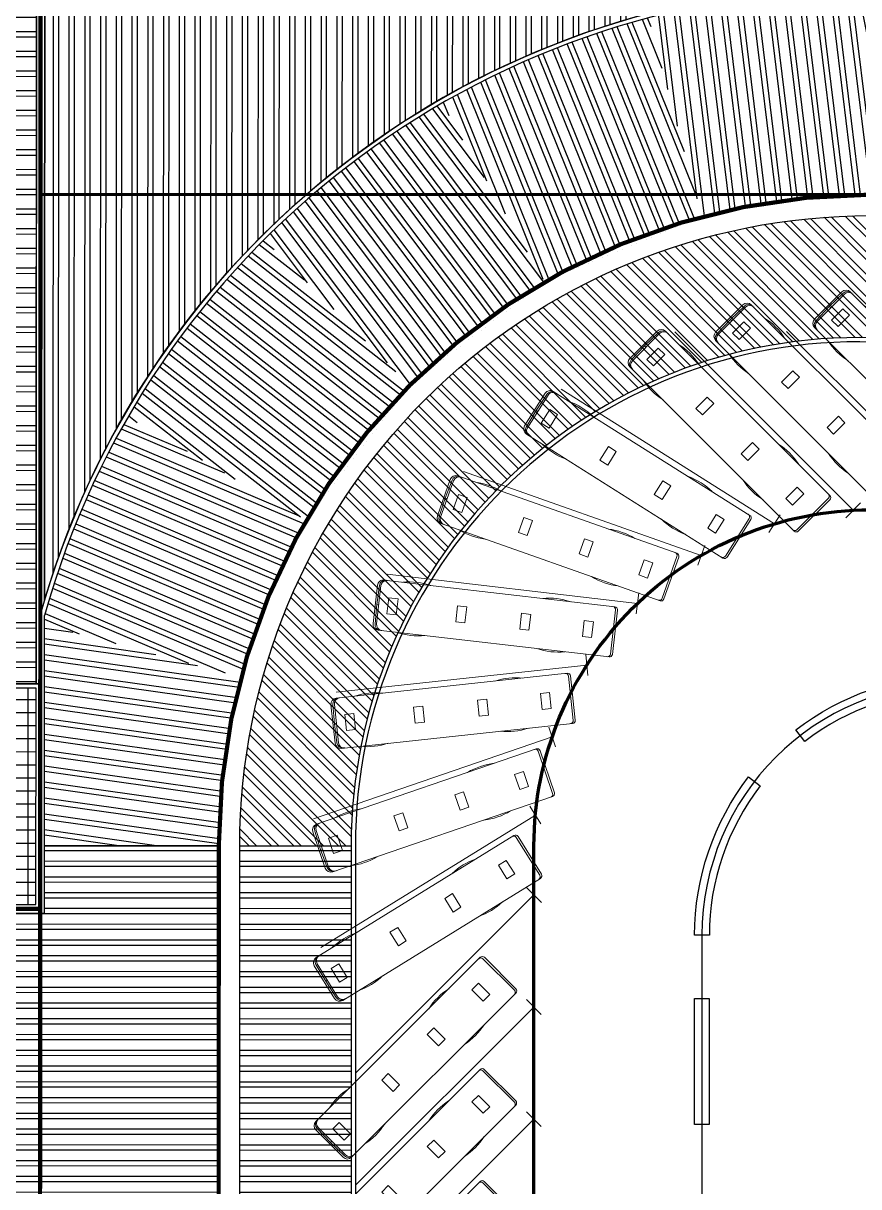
# Model space of a CAD drawing. Header units: millimetres. Extents: x -840588 to 786814, y -467537 to 194195.
# Drawn here: x -11389 to 28376, y -182970 to -127607 of the extents above; entities that cross this region are included whole.
import ezdxf

# ---------------------------------------------------------------- set-up
doc = ezdxf.new("R2010")
doc.units = ezdxf.units.MM
doc.header["$LTSCALE"] = 100
doc.header["$MEASUREMENT"] = 0
for name, color, linetype in [('1gt tim duong', 10, 'Continuous'), ('A-Wall', 7, 'Continuous'), ('A-Wall-Patt', 143, 'Continuous'), ('ctrinh-mai 1', 16, 'Continuous'), ('ctrinh-mai 2', 24, 'Continuous'), ('gthong-phan lanxe', 9, 'Continuous')]:
    doc.layers.add(name, color=color, linetype=linetype)
for name, color, linetype, lineweight in [('ct-bai xe', 95, 'Continuous', 100), ('ct-phan loxe', 95, 'Continuous', 15), ('ct-xebuyt', 148, 'Continuous', 13), ('ctrinh-chinh', 24, 'Continuous', 100), ('PV_X_Lo', 1, 'Continuous', 9), ('vtchitieu', 7, 'Continuous', 13)]:
    doc.layers.add(name, color=color, linetype=linetype, lineweight=lineweight)
pattern_1 = [(0, (-1403.526437938679, -388.7227437729016), (2.273737127126817e-16, 0.7499999483115971), []), (0, (-1403.276437898166, -388.9727437554393), (2.273737127126817e-16, 0.7499999483115971), [])]

# ---------------------------------------------------------------- blocks, each defined once
blk = doc.blocks.new('ctr tramxebuyt')
at = {"layer": 'ctrinh-mai 1'}
h = blk.add_hatch(dxfattribs=at)
h.set_pattern_fill('ANSI32', color=256, scale=2.5, angle=315, style=0)
h.set_pattern_definition([(0, (-615433.3458368516, -1205242.082586594), (2.775557561562891e-16, 0.9375), []), (0, (-615433.0333368522, -1205242.395086594), (2.775557561562891e-16, 0.9375), [])])
h.paths.add_polyline_path([(26.59995842434, -4.000038447324187), (26.59995763062034, -43.80002624029294), (37.29995759110898, -43.80002623912878), (37.29995838482864, -4.000038444530219)])
at = {"layer": 'ctrinh-mai 2'}
h = blk.add_hatch(dxfattribs=at)
h.set_pattern_fill('ANSI37', color=256, scale=5, angle=315, style=0)
h.set_pattern_definition([(0, (-615285.3412264253, -1205270.401880732), (1.665334536937735e-16, 0.625), []), (90, (-615285.3412264253, -1205270.401880732), (-0.625, 1.665334536937735e-16), [])])
h.paths.add_polyline_path([(37.29995904571842, -44.00002623908222), (26.7999576308066, -44.00002623908222), (26.79995617596433, -54.30066250520758), (37.29995759110898, -54.30066250520758)])
at = {"layer": 'A-Wall'}
blk.add_lwpolyline([(21.79994074220303, 54.49994985759258), (21.79993805557024, 51.49997660052031), (6.499875000095926, 51.49998913798481), (6.498972934670746, 4.250008364440873), (3.004563041031361e-06, 4.250010868534446), (-3.004563041031361e-06, -4.250010868534446), (6.499877983005717, -4.25002491963096), (6.499877983005717, -51.50000454764813), (21.79994074220303, -51.50004041474313), (21.79994074220303, -54.500030686846), (37.49995759106241, -54.50003862357698), (37.49995759106241, 54.49995958525687), (21.79994074220303, 54.49997481051832)], dxfattribs=at)
blk.add_lwpolyline([(26.59995617647655, -54.50003353483044), (37.49995759106241, -54.50003862357698), (37.49995904567186, -43.80002623912878), (26.59995763062034, -43.80002623912878)], close=True, dxfattribs=at)
at = {"layer": 'A-Wall-Patt'}
for points in [[(37.29995759110898, 43.79994540964253), (37.29995904571842, -43.80002623912878), (37.49995904567186, -43.80002623912878), (37.49995759117883, 43.79994540964253)], [(26.79995617608074, -54.30066250520758), (37.29995759110898, -54.30066250520758), (37.29995904571842, -44.00002623908222), (26.79995763069019, -44.00002623908222)]]:
    blk.add_lwpolyline(points, close=True, dxfattribs=at)
blk.add_lwpolyline([(26.59995842434, -4.000038447324187), (26.59995763062034, -43.80002624029294), (37.29995759110898, -43.80002623912878), (37.29995838482864, -4.000038444530219), (26.59995842434, -4.000038447324187)], dxfattribs=at)
blk = doc.blocks.new('plxe')
at = {"ltscale": 0.1}
for p, q in [((0, 0), (-8.485282087814994, 8.485282085835934)), ((-0.3535533662652597, -0.353553366381675), (0.3535533661488444, 0.3535533661488444))]:
    blk.add_line(p, q, dxfattribs=at)
blk = doc.blocks.new('htrgrr')
at = {"ltscale": 10}
for p, q in [((-903.0737704914063, 0), (903.0737704914063, 0)), ((-1180.942622951232, -11161.06557377055), (-1180.942622951232, -277.8688524590107)), ((0, -69.46721311472356), (-903.0737704914063, -92.62295081967022)), ((-903.0737704914063, -162.0901639343938), (903.0737704914063, -162.0901639345102)), ((0, -162.0901639345102), (0, -69.46721311472356)), ((0, -69.46721311472356), (903.0737704914063, -92.62295081967022)), ((1180.942622951232, -277.8688524590107), (1180.942622951232, -11161.06557377055)), ((1042.008196720853, -11207.37704918033), (-1042.008196720853, -11207.37704918033)), ((1042.008196720853, -11300), (-1042.008196720853, -11300))]:
    blk.add_line(p, q, dxfattribs=at)
for points in [[(375.2198343565688, -1027.67339785106), (375.2198343565688, -594.4204250621842), (-375.2198343565688, -594.4204250621842), (-375.2198343565688, -1027.67339785106)], [(375.2198343565688, -4272.293837453122), (375.2198343565688, -3839.040864664246), (-375.2198343565688, -3839.040864664246), (-375.2198343565688, -4272.293837453122)], [(375.2198343565688, -7285.274362727185), (375.2198343565688, -6852.021389938309), (-375.2198343565688, -6852.021389938309), (-375.2198343565688, -7285.274362727185)], [(375.2198343565688, -10244.59532106423), (375.2198343565688, -9811.342348275357), (-375.2198343565688, -9811.342348275357), (-375.2198343565688, -10244.59532106423)]]:
    blk.add_lwpolyline(points, close=True, dxfattribs=at)
for centre, radius, start, end in [((-903.0737704914063, -277.8688524590107), 277.8688524590164, 90, 180), ((903.0737704914063, -277.8688524590107), 277.8688524590164, 0, 90), ((-903.0737704914063, -370.4918032786809), 277.8688524590164, 90, 180), ((-903.0737704914063, -439.9590163934045), 277.8688524590164, 90, 180), ((903.0737704914063, -370.4918032786809), 277.8688524590164, 0, 90), ((903.0737704914063, -439.9590163935209), 277.8688524590164, 0, 90), ((1919.031762295403, -1817.725409836043), 3169.441598360655, 167.9819880926131, 192.0180119073869), ((-1919.031762295403, -1817.725409836043), 3169.441598360655, 347.981988092613, 12.01801190738696), ((1919.031762295403, -8417.110655737692), 3169.441598360655, 167.9819880926131, 192.0180119073869), ((-1919.031762295403, -8417.110655737692), 3169.441598360655, 347.981988092613, 12.01801190738696), ((-1042.008196720853, -11068.44262295077), 138.9344262295082, 180, 270), ((-1042.008196720853, -11161.06557377055), 138.9344262295082, 180, 270), ((1042.008196720853, -11068.44262295077), 138.9344262295082, 270, 0), ((1042.008196720853, -11161.06557377055), 138.9344262295082, 270, 0)]:
    blk.add_arc(centre, radius, start, end, dxfattribs=at)
blk = doc.blocks.new('CTR NHAGAHANHKHACH')
at = {"layer": 'ctrinh-mai 1'}
h = blk.add_hatch(dxfattribs=at)
h.set_pattern_fill('ANSI32', color=256, scale=2000, angle=45, style=0)
h.set_pattern_definition([(90, (-1450.650511689368, -407.3499148476403), (-0.7500001229345798, 1.136868298865613e-16), []), (90, (-1450.400511648855, -407.0999148653354), (-0.7500001229345798, 1.136868298865613e-16), [])])
edge = h.paths.add_edge_path()
edge.add_arc((-82.49915694573428, -78.9999947489705), 41.00000141641426, 162.6099984873482, 163.4478848430642)
edge.add_line((-121.8001594382804, -67.31961293867789), (-121.8001594383968, -25.69999860599637))
edge.add_line((-121.8001594383968, -25.69999860599637), (-83.98750897543505, -25.69999795919284))
edge.add_line((-83.98750897543505, -25.69999795919284), (-83.99091886926908, -25.89298307546414))
edge.add_line((-83.99091886926908, -25.89298307546414), (-83.99378197675105, -26.08597712684423))
edge.add_line((-83.99378197675105, -26.08597712684423), (-83.99609827669337, -26.27897853078321))
edge.add_line((-83.99609827669337, -26.27897853078321), (-83.99786774767563, -26.47198563977145))
edge.add_line((-83.99786774767563, -26.47198563977145), (-83.9990903774742, -26.66499706660397))
edge.add_line((-83.9990903774742, -26.66499706660397), (-83.99976615572814, -26.85801110393368))
edge.add_line((-83.99976615572814, -26.85801110393368), (-83.99989507708233, -27.05102637060918))
edge.add_line((-83.99989507708233, -27.05102637060918), (-83.99947714072186, -27.24404115579091))
edge.add_line((-83.99947714072186, -27.24404115579091), (-83.99851234909147, -27.4370540601667))
edge.add_line((-83.99851234909147, -27.4370540601667), (-83.9970007109223, -27.63006340735592))
edge.add_line((-83.9970007109223, -27.63006340735592), (-83.99494223832153, -27.82306769024581))
edge.add_line((-83.99494223832153, -27.82306769024581), (-83.99233694712166, -28.01606538426131))
edge.add_line((-83.99233694712166, -28.01606538426131), (-83.98918485851027, -28.2090548761189))
edge.add_line((-83.98918485851027, -28.2090548761189), (-83.98548599798232, -28.40203469409607))
edge.add_line((-83.98548599798232, -28.40203469409607), (-83.98124039545655, -28.5950032453984))
edge.add_line((-83.98124039545655, -28.5950032453984), (-83.97644808364566, -28.78795903595164))
edge.add_line((-83.97644808364566, -28.78795903595164), (-83.97110910364427, -28.98090045037679))
edge.add_line((-83.97110910364427, -28.98090045037679), (-83.96522349643055, -29.17382596386597))
edge.add_line((-83.96522349643055, -29.17382596386597), (-83.95879130810499, -29.36673399643041))
edge.add_line((-83.95879130810499, -29.36673399643041), (-83.95181259466335, -29.55962307588197))
edge.add_line((-83.95181259466335, -29.55962307588197), (-83.94428740500007, -29.75249160034582))
edge.add_line((-83.94428740500007, -29.75249160034582), (-83.9362158072181, -29.94533802825026))
edge.add_line((-83.9362158072181, -29.94533802825026), (-83.92759786336683, -30.13816078542732))
edge.add_line((-83.92759786336683, -30.13816078542732), (-83.91843363712542, -30.33095840597525))
edge.add_line((-83.91843363712542, -30.33095840597525), (-83.90872321068309, -30.52372924098745))
edge.add_line((-83.90872321068309, -30.52372924098745), (-83.89846665691584, -30.71647186367773))
edge.add_line((-83.89846665691584, -30.71647186367773), (-83.88766406208742, -30.90918455016799))
edge.add_line((-83.88766406208742, -30.90918455016799), (-83.87631550745573, -31.10186587343924))
edge.add_line((-83.87631550745573, -31.10186587343924), (-83.86442108184565, -31.29451437387615))
edge.add_line((-83.86442108184565, -31.29451437387615), (-83.8519808902638, -31.48712830478325))
edge.add_line((-83.8519808902638, -31.48712830478325), (-83.83899503271095, -31.67970618861727))
edge.add_line((-83.83899503271095, -31.67970618861727), (-83.82546360534616, -31.87224655668251))
edge.add_line((-83.82546360534616, -31.87224655668251), (-83.81138671911322, -32.06474777730182))
edge.add_line((-83.81138671911322, -32.06474777730182), (-83.79676449042745, -32.25720840739086))
edge.add_line((-83.79676449042745, -32.25720840739086), (-83.78159703034908, -32.44962685322389))
edge.add_line((-83.78159703034908, -32.44962685322389), (-83.76588446402457, -32.64200149360113))
edge.add_line((-83.76588446402457, -32.64200149360113), (-83.74962692521513, -32.83433085028082))
edge.add_line((-83.74962692521513, -32.83433085028082), (-83.73282453417778, -33.0266134198755))
edge.add_line((-83.73282453417778, -33.0266134198755), (-83.71547742839903, -33.21884755138308))
edge.add_line((-83.71547742839903, -33.21884755138308), (-83.69758574711159, -33.41103171883151))
edge.add_line((-83.69758574711159, -33.41103171883151), (-83.67914962850045, -33.60316463629715))
edge.add_line((-83.67914962850045, -33.60316463629715), (-83.6601692372933, -33.79524433263578))
edge.add_line((-83.6601692372933, -33.79524433263578), (-83.64064471109305, -33.98726954404265))
edge.add_line((-83.64064471109305, -33.98726954404265), (-83.62057621323038, -34.1792387010064))
edge.add_line((-83.62057621323038, -34.1792387010064), (-83.59996390063316, -34.37115017627366))
edge.add_line((-83.59996390063316, -34.37115017627366), (-83.57880793814547, -34.56300253863446))
edge.add_line((-83.57880793814547, -34.56300253863446), (-83.557108491892, -34.7547941734083))
edge.add_line((-83.557108491892, -34.7547941734083), (-83.53486574720591, -34.94652358512394))
edge.add_line((-83.53486574720591, -34.94652358512394), (-83.51207988266833, -35.13818913791329))
edge.add_line((-83.51207988266833, -35.13818913791329), (-83.48875107732601, -35.32978938403539))
edge.add_line((-83.48875107732601, -35.32978938403539), (-83.46487950719893, -35.5213227707427))
edge.add_line((-83.46487950719893, -35.5213227707427), (-83.44046538916882, -35.71278779907152))
edge.add_line((-83.44046538916882, -35.71278779907152), (-83.4155088828411, -35.90418282942846))
edge.add_line((-83.4155088828411, -35.90418282942846), (-83.39001022162847, -36.09550643945113))
edge.add_line((-83.39001022162847, -36.09550643945113), (-83.36396960087586, -36.28675691550598))
edge.add_line((-83.36396960087586, -36.28675691550598), (-83.33738722512498, -36.47793301008642))
edge.add_line((-83.33738722512498, -36.47793301008642), (-83.31026330706663, -36.66903292643838))
edge.add_line((-83.31026330706663, -36.66903292643838), (-83.28259806381539, -36.86005529738031))
edge.add_line((-83.28259806381539, -36.86005529738031), (-83.2543917131843, -37.05099846562371))
edge.add_line((-83.2543917131843, -37.05099846562371), (-83.22564450942446, -37.24186094501056))
edge.add_line((-83.22564450942446, -37.24186094501056), (-83.19635665928945, -37.43264117813669))
edge.add_line((-83.19635665928945, -37.43264117813669), (-83.16652838338632, -37.62333776871674))
edge.add_line((-83.16652838338632, -37.62333776871674), (-83.13615994376596, -37.81394906062633))
edge.add_line((-83.13615994376596, -37.81394906062633), (-83.10525159619283, -38.00447345594876))
edge.add_arc((-82.49915694328956, -78.99999474082142), 41.00000141641424, 90.8470226666, 140.4286282105067)
edge.add_line((-114.1032552603865, -52.88139819144271), (-114.1032655078452, -52.88141030748375))
edge.add_line((-114.1032655078452, -52.88141030748375), (-114.1032754896441, -52.88142266939394))
edge.add_arc((-82.49915694235824, -78.99999473965727), 41.00000141641425, 140.4286725891529, 141.7334002595768)
edge.add_line((-114.6897969462443, -53.60781459929422), (-114.6898102810374, -53.60783111397177))
edge.add_line((-114.6898102810374, -53.60783111397177), (-114.6898232789245, -53.60784798208624))
edge.add_arc((-82.49915694189258, -78.99999473872595), 41.00000141641424, 141.7334596787864, 143.0381723164369)
edge.add_line((-115.2596456176834, -54.34739857004024), (-115.2596618406242, -54.34741962514818))
edge.add_line((-115.2596618406242, -54.34741962514818), (-115.2596775852144, -54.34744105138816))
edge.add_arc((-82.49915694596712, -78.99999474454671), 41.00000141641426, 143.0382466032972, 144.3429446640414)
edge.add_line((-115.8125058917794, -55.09976675058715), (-115.8125246623531, -55.09979229490273))
edge.add_line((-115.8125246623531, -55.09979229490273), (-115.8125428543426, -55.09981827111915))
edge.add_arc((-82.49915694445372, -78.9999947429169), 41.00000141641425, 144.3430332773815, 145.6477173492956)
edge.add_line((-116.348091070191, -55.86452900920995), (-116.3481120596407, -55.86455898010172))
edge.add_line((-116.3481120596407, -55.86455898010172), (-116.3481323757442, -55.86458944249898))
edge.add_arc((-82.49915694398805, -78.99999474175274), 41.00000141641424, 145.6478196458006, 146.9524902579005)
edge.add_line((-116.8661233637249, -56.64128871378489), (-116.8661462847376, -56.64132308261469))
edge.add_line((-116.8661462847376, -56.64132308261469), (-116.8661684110994, -56.64135795505717))
edge.add_arc((-82.49915694480296, -78.99999474338256), 41.00000141641426, 146.9526056926727, 148.2572636000055)
edge.add_line((-117.3663342084037, -57.42964319721796), (-117.366358702071, -57.42968180053867))
edge.add_line((-117.366358702071, -57.42968180053867), (-117.3663823172683, -57.42972096288577))
edge.add_arc((-82.49915694573428, -78.99999474501237), 41.00000141641425, 148.2573913862021, 149.5620372672167)
edge.add_line((-117.8484641516116, -58.22918358584866), (-117.8484899066389, -58.22922629676759))
edge.add_line((-117.8484899066389, -58.22922629676759), (-117.8485146773746, -58.22926957439631))
edge.add_arc((-82.49915694247466, -78.99999473942444), 41.00000141641424, 149.5621766504183, 150.8668114222879)
edge.add_line((-118.3122632150771, -59.03949536546133), (-118.312289889669, -59.03954196930863))
edge.add_line((-118.312289889669, -59.03954196930863), (-118.3123154880013, -59.03958915383555))
edge.add_arc((-82.49915694259107, -78.9999947398901), 41.00000141641424, 150.866961469313, 152.1715861043862)
edge.add_line((-118.7574908867246, -59.86015838338062), (-118.7575181291904, -59.86020859796554))
edge.add_line((-118.7575181291904, -59.86020859796554), (-118.7575442221714, -59.86025942186825))
edge.add_arc((-82.4991569428239, -78.9999947398901), 41.00000141641425, 152.1717457661541, 153.4763612417041)
edge.add_line((-119.1839162359247, -60.69074702868238), (-119.183943741722, -60.69080060441047))
edge.add_line((-119.183943741722, -60.69080060441047), (-119.1839700171258, -60.69085478596389))
edge.add_arc((-82.49915694445372, -78.99999474314973), 41.00000141641424, 153.4765295363316, 154.7811369300209)
edge.add_line((-119.5913181424839, -61.53083065873943), (-119.5913455981063, -61.53088727407157))
edge.add_line((-119.5913455981063, -61.53088727407157), (-119.5913717612857, -61.53094450780191))
edge.add_arc((-82.49915694259107, -78.99999473895878), 41.00000141641425, 154.7813127974241, 156.0859132133722)
edge.add_line((-119.9794853230705, -62.37997366115451), (-119.9795124294469, -62.38003295846283))
edge.add_line((-119.9795124294469, -62.38003295846283), (-119.9795381744625, -62.38009284855798))
edge.add_arc((-82.49915694457013, -78.99999474384822), 41.00000141641424, 156.0860954063757, 157.3906900996157)
edge.add_line((-120.3482164690504, -63.23773572873324), (-120.3482429379364, -63.23779730242677))
edge.add_line((-120.3482429379364, -63.23779730242677), (-120.3482680028537, -63.23785947472788))
edge.add_arc((-82.49915694328956, -78.99999474082142), 41.00000141641424, 157.3908774303326, 158.6954676620823)
edge.add_line((-120.6973203514935, -64.10367209441029), (-120.6973459157161, -64.10373550560325))
edge.add_line((-120.6973459157161, -64.10373550560325), (-120.6973700310336, -64.10379948676564))
edge.add_arc((-82.4991569435224, -78.99999474151991), 41.00000141641424, 158.6956587445611, 160.0002459081185)
edge.add_line((-121.026615911047, -64.97733373683877), (-121.0266403264832, -64.97739851428196))
edge.add_line((-121.0266403264832, -64.97739851428196), (-121.0266632642597, -64.97746384097263))
edge.add_arc((-82.49915694363881, -78.99999474175274), 41.00000141641424, 160.0004393909123, 161.3050248121336)
edge.add_line((-121.3359323453624, -65.85826758947223), (-121.3359554042108, -65.85833326168358))
edge.add_line((-121.3359554042108, -65.85833326168358), (-121.3359769578092, -65.85839943028986))
edge.add_arc((-82.49915694317315, -78.99999474058859), 41.00000141641424, 161.3052193181064, 162.6098045501656)
edge.add_line((-121.6251092581078, -66.74601695383899), (-121.6251307468629, -66.74608292290941))
edge.add_line((-121.6251307468629, -66.74608292290941), (-121.625150738284, -66.74614939745516))
h = blk.add_hatch(dxfattribs=at)
h.set_pattern_fill('ANSI32', color=256, scale=2000, angle=90, style=0)
h.set_pattern_definition([(135.0000066701063, (-1403.526437938679, -388.7227437729016), (-0.5303301728177858, -0.5303300493406904), []), (135.0000066701063, (-1403.526437938679, -388.3691904074512), (-0.5303301728177858, -0.5303300493406904), [])])
edge = h.paths.add_edge_path()
edge.add_line((-112.5001788490918, -78.9999942604918), (-107.2001780025894, -78.9999942604918))
edge.add_ellipse((-83.00017404044047, -78.99999426491559), major_axis=(-24.20000396049408, 0.0002830087890295923), ratio=0.9999997671645842, start_angle=270.000671076676, end_angle=360.0006700395386, ccw=False)
edge.add_line((-83.00017447420396, -54.79999593738467), (-82.50017395394389, -54.79999592830427))
edge.add_line((-82.50017395394389, -54.79999592830427), (-82.50017393170856, -48.99999632802792))
edge.add_ellipse((-82.50017393170856, -78.9999942604918), major_axis=(-30.00000490986209, 0.00067176354498145), ratio=0.9999997671693944, start_angle=-89.99871702664363, end_angle=0.001282973953785701)
h = blk.add_hatch(dxfattribs=at)
h.set_pattern_fill('ANSI32', color=256, scale=2000, angle=315, style=0)
h.set_pattern_definition(pattern_1)
h.paths.add_polyline_path([(-112.5001788490918, -198.2999865517486), (-107.2001780025894, -198.2999864611775), (-107.2001780025894, -78.9999942604918), (-112.5001788490918, -78.9999942604918)])
at = {"layer": 'ctrinh-mai 2'}
h = blk.add_hatch(dxfattribs=at)
h.set_pattern_fill('ANSI32', color=256, scale=2000, angle=232, style=0)
h.set_pattern_definition([(277.000001613645, (-1450.649471285753, -77.16347480681725), (0.7444097357492357, 0.09140200125462898), []), (277.000001613645, (-1450.867140523042, -77.44207866070792), (0.7444097357492357, 0.09140200125462898), [])])
edge = h.paths.add_edge_path()
edge.add_ellipse((-15.87454752076883, -27.00002189050429), major_axis=(68.12536194767496, 0.02530742787690782), ratio=0.9999997667477348, start_angle=189.444681098253, end_angle=192.0274749543831)
edge.add_line((-82.49913355021272, -41.22078218520619), (-82.49913355021272, -47.99999257712625))
edge.add_ellipse((-82.49811135116033, -78.99999042367563), major_axis=(-31.00000507967393, 0.0002637905986685655), ratio=0.9999997671808825, start_angle=-89.99762316890586, end_angle=-74.99769531522932)
edge.add_line((-90.52245272393338, -49.05654634907842), (-93.0588796158554, -39.59047385537997))
edge.add_ellipse((-82.49811135116033, -78.99999042367563), major_axis=(40.80000668870225, 4.672643194462046e-05), ratio=0.9999997671406801, start_angle=90.80627480689412, end_angle=105.0013148039422, ccw=False)
h = blk.add_hatch(dxfattribs=at)
h.set_pattern_fill('ANSI32', color=256, scale=2000, angle=247, style=0)
h.set_pattern_definition([(292.0000046334455, (-1450.649471285753, -77.16347480681725), (0.6953880049080482, 0.2809549256991173), []), (292.0000046334455, (-1450.787615623442, -77.48892239574343), (0.6953880049080482, 0.2809549256991173), [])])
edge = h.paths.add_edge_path()
edge.add_ellipse((-82.49811135116033, -78.99999042367563), major_axis=(-40.8000062573355, 0.00589976788834149), ratio=0.9999997672494831, start_angle=-74.99033448606421, end_angle=-59.99047383109722)
edge.add_line((-102.8988800516818, -43.66659827437252), (-97.99887939658947, -52.15364673547447))
edge.add_ellipse((-82.49811135116033, -78.99999042367563), major_axis=(-31.00000470101939, 0.004840685044697724), ratio=0.9999997672259965, start_angle=285.0107639318796, end_angle=300.0105805351197, ccw=False)
edge.add_line((-90.52245272393338, -49.05654634907842), (-93.0588796158554, -39.59047385537997))
h = blk.add_hatch(dxfattribs=at)
h.set_pattern_fill('ANSI32', color=256, scale=2000, angle=262, style=0)
h.set_pattern_definition([(307.0000064117179, (-1450.649471285753, -77.16347480681725), (0.5989767307153907, 0.4513612362571785), []), (307.0000064117179, (-1450.698676415486, -77.51358741521835), (0.5989767307153907, 0.4513612362571785), [])])
edge = h.paths.add_edge_path()
edge.add_line((-97.99887939658947, -52.15364673547447), (-102.8988800516818, -43.66659827437252))
edge.add_ellipse((-82.49811135116033, -78.99999042367563), major_axis=(-40.80000649739255, 0.003928754896957568), ratio=0.9999997671757482, start_angle=-59.9932417421175, end_angle=-44.99346573412885)
edge.add_line((-111.3485848766286, -50.15054787276313), (-104.4189374058042, -57.08019397431053))
edge.add_ellipse((-82.49811135116033, -78.99999042367563), major_axis=(31.0000042435359, 0.007216358248182763), ratio=0.9999997671365819, start_angle=119.98829609724689, end_angle=134.9880012921942, ccw=False)
h = blk.add_hatch(dxfattribs=at)
h.set_pattern_fill('ANSI32', color=256, scale=2000, angle=277.0000000000001, style=0)
h.set_pattern_definition([(322.0000064719754, (-1450.649471285753, -77.16347480681725), (0.4617461821803285, 0.5910080244740241), []), (322.0000064719754, (-1450.606383959181, -77.51439283927903), (0.4617461821803285, 0.5910080244740241), [])])
edge = h.paths.add_edge_path()
edge.add_line((-104.4189374058042, -57.08019397431053), (-111.3485848766286, -50.15054787276313))
edge.add_ellipse((-82.49811135116033, -78.99999042367563), major_axis=(40.80000604293066, 0.007259904159320435), ratio=0.9999997671911044, start_angle=134.9908219418065, end_angle=149.9905285665151)
edge.add_line((-117.8322112890892, -58.60043813684024), (-109.3451610263437, -63.50043794931844))
edge.add_ellipse((-82.49811135116033, -78.99999042367563), major_axis=(-31.00000505483803, 0.001272329112209542), ratio=0.9999997671716644, start_angle=315.0036905152427, end_angle=330.00330439771795, ccw=False)
h = blk.add_hatch(dxfattribs=at)
h.set_pattern_fill('ANSI32', color=256, scale=2000, angle=292, style=0)
h.set_pattern_definition([(337.0000047980726, (-1450.649471285753, -77.16347480681725), (0.2930483944013226, 0.6903785925099045), []), (337.0000047980726, (-1450.517027833033, -77.49128377903253), (0.2930483944013226, 0.6903785925099045), [])])
h.paths.add_polyline_path([(-121.8001594382804, -68.04633270250633), (-121.8001594382804, -68.46932167117484), (-112.4418871277012, -70.9768627723679), (-112.4088181576226, -70.85444547678344), (-112.3752487184247, -70.73216447327286), (-112.3411793718114, -70.61002180795185), (-112.3066106879851, -70.48801952460781), (-112.2715432451805, -70.36615966423415), (-112.2359776301309, -70.24444426619448), (-112.1999144379515, -70.12287536682561), (-112.1633542722557, -70.00145500013605), (-112.1262977444567, -69.88018519780599), (-112.0887454748154, -69.75906798942015), (-112.0506980915088, -69.63810540083796), (-112.0121562312124, -69.51729945628904), (-111.9731205388671, -69.39665217720903), (-111.9335916676791, -69.27616558223963), (-111.8935702787712, -69.15584168722853), (-111.8530570419971, -69.03568250546232), (-111.8120526352432, -68.91569004766643), (-111.7705577446613, -68.7958663215395), (-111.7285730642034, -68.67621333175339), (-111.686099296785, -68.55673308041878), (-111.6431371527724, -68.43742756661959), (-111.5996873512631, -68.31829878711142), (-111.555750619038, -68.19934873469174), (-111.5113276912598, -68.0805793995969), (-111.4664193114731, -67.96199276926927), (-111.4210262309061, -67.84359082812443), (-111.3751492090523, -67.72537555661984), (-111.3287890135543, -67.6073489333503), (-111.2819464200875, -67.4895129329525), (-111.2346222125925, -67.37186952726915), (-111.18681718281, -67.25442068418488), (-111.1385321305133, -67.13716836925596), (-111.0897678636247, -67.0201145443134), (-111.0405251982156, -66.90326116792858), (-110.9908049580408, -66.78661019564606), (-110.9406079752371, -66.67016357835382), (-110.8899350896245, -66.55392326531), (-110.8387871490559, -66.43789120134898), (-110.7871650091838, -66.32206932757981), (-110.7350695341593, -66.20645958208479), (-110.6825015951181, -66.0910638992209), (-110.6294620720437, -65.97588420985267), (-110.5759518521372, -65.86092244135216), (-110.5219718309818, -65.74618051713333), (-110.4675229117274, -65.63166035688482), (-110.4126060052076, -65.51736387703568), (-110.3572220305214, -65.40329298982397), (-110.3013719142182, -65.28944960399531), (-110.2450565907639, -65.1758356243372), (-110.1882770026568, -65.06245295214467), (-110.1310340997297, -64.94930348382331), (-110.0733288398478, -64.83638911345042), (-110.0151621885598, -64.723711729981), (-109.9565351190977, -64.61127321864478), (-109.897448612377, -64.49907546071336), (-109.8379036571132, -64.38712033373304), (-109.7779012494721, -64.27540971059352), (-109.7174423936522, -64.16394546069205), (-109.6565281010699, -64.0527294492349), (-109.5951593910577, -63.94176353700459), (-109.5333372903988, -63.83104958035983), (-109.4710628334433, -63.72058943216689), (-109.4083370622247, -63.61038494040258), (-109.3451610263437, -63.50043794931844), (-117.8322112890892, -58.60043813684024), (-117.9153602811275, -58.74514327803627), (-117.9979166596895, -58.89018733031116), (-118.0798790430417, -59.03556786687113), (-118.1612460600445, -59.18128245510161), (-118.2420163489878, -59.32732865680009), (-118.3221885585226, -59.47370402817614), (-118.4017613473115, -59.62040612008423), (-118.4807333836798, -59.76743247825652), (-118.5591033464298, -59.91478064213879), (-118.636869924143, -60.06244814605452), (-118.7140318155289, -60.21043251990341), (-118.790587729658, -60.35873128706589), (-118.8665363854961, -60.50734196603298), (-118.9418765122537, -60.65626207040623), (-119.016606849269, -60.80548910843208), (-119.0907261461252, -60.95502058323473), (-119.1642331627663, -61.10485399281606), (-119.2371266690316, -61.25498683005571), (-119.3094054454705, -61.40541658247821), (-119.3810682825278, -61.55614073364995), (-119.4521139811259, -61.70715676131658), (-119.5225413526641, -61.85846213879995), (-119.5923492185539, -62.01005433406681), (-119.6615364106838, -62.16193081112579), (-119.7301017716527, -62.31408902793191), (-119.7980441539548, -62.46652643964626), (-119.865362420911, -62.61924049444497), (-119.9320554460865, -62.77222863794304), (-119.998122113524, -62.92548830993474), (-120.0635613178601, -63.07901694602333), (-120.1283719638595, -63.23281197738834), (-120.1925529674627, -63.38687083078548), (-120.2561032546218, -63.54119092808105), (-120.3190217618831, -63.69576968764886), (-120.381307436619, -63.85060452250764), (-120.4429592365632, -64.00569284218363), (-120.5039761301596, -64.1610320515465), (-120.5643570964457, -64.31661955174059), (-120.6241011250531, -64.47245273902081), (-120.6832072164398, -64.62852900614962), (-120.7416743816575, -64.78484574146569), (-120.7995016422356, -64.9414003295824), (-120.8566880306462, -65.09819015068933), (-120.9132325901883, -65.25521258171648), (-120.9691343745217, -65.41246499517001), (-121.0243924484821, -65.56994476006366), (-121.0790058871498, -65.72764924075454), (-121.1329737770138, -65.88557579903863), (-121.1862952150404, -66.0437217920553), (-121.2389693087898, -66.20208457414992), (-121.2909951772308, -66.36066149477847), (-121.3423719495768, -66.51944990130141), (-121.3930987664498, -66.67844713665545), (-121.4431747788331, -66.83765054028481), (-121.4925991488853, -66.99705744860694), (-121.5413710497087, -67.15666519384831), (-121.5894896651153, -67.31647110567428), (-121.6369541900931, -67.47647251049057), (-121.6837638303405, -67.6366667302791), (-121.7299178026151, -67.79705108562484), (-121.775415334967, -67.9576228922233)])
h = blk.add_hatch(dxfattribs=at)
h.set_pattern_fill('ANSI32', color=256, scale=2000, angle=307, style=0)
h.set_pattern_definition([(352.0000018385302, (-1450.649471285753, -77.16347480681725), (0.1043798428292361, 0.7427010003708027), []), (352.0000018385302, (-1450.436697509256, -77.44583507929929), (0.1043798428292361, 0.7427010003708027), [])])
h.paths.add_polyline_path([(-113.4981164336205, -78.99999479064718), (-113.4981164312921, -78.99972481233999), (-113.2329074720619, -74.95368163450621), (-112.4418871277012, -70.9768627723679), (-121.8001594383968, -68.46932167117484), (-121.8001594383968, -78.99999493267387)], flags=0)
h = blk.add_hatch(dxfattribs=at)
h.set_pattern_fill('ANSI32', color=256, scale=2000, angle=315, style=0)
h.set_pattern_definition(pattern_1)
h.paths.add_polyline_path([(-121.8001594382804, -78.99999426025897), (-121.8001594382804, -82.19996699434705), (-123.3001806414686, -82.19996699434705), (-123.300180641585, -198.2999867363833), (-113.5001790128881, -198.2999865689781), (-113.4991568372352, -78.99999426025897)])
at = {"layer": 'A-Wall', "ltscale": 5}
blk.add_lwpolyline([(-123.5001807779772, -81.9999669068493), (-122.0001594248461, -81.9999676651787), (-122.0001594248461, -25.4999986232724), (-83.98339796124492, -25.49999797297642)], dxfattribs=at)
blk.add_lwpolyline([(99.02244949119631, -38.49999394617043), (129.499860795564, -38.49999342462979), (129.499860795564, -54.99999207421206), (-83.00017447059508, -54.99999592360109, 0.4142135570674535), (-107.0001779698068, -78.9999942604918), (-107.0001779698068, -198.4999864439014), (-123.5001806743676, -198.4999867260922), (-123.5001807779772, -81.9999669068493)], format="xyb", dxfattribs=at)
for centre, radius, start, end in [((-15.87454752076883, -27.00002189050429), 68.12536664949774, 160.2684318126531, 199.7315408209887), ((-15.79777200974058, -27.00002040714025), 68.0021421276866, 160.4102052591953, 199.5897947408047)]:
    blk.add_arc(centre, radius, start, end, dxfattribs=at)
at = {"layer": 'A-Wall-Patt'}
blk.add_lwpolyline([(-121.8001594383968, -67.31961293914355), (-121.8001594383968, -25.6999986062292), (-83.98750897543505, -25.69999795919284)], dxfattribs=at)
at = {"layer": 'A-Wall-Patt', "ltscale": 5}
for points in [[(-83.10525159619283, -38.00447345594876, 0.3327138444106625), (-122.0001594248461, -68.01496312511154, 0.3327138444106625)], [(-83.07228537392803, -38.20401894906536, 0.3327325876515403), (-121.8001594383968, -68.04228892922401, 0.3327325876515403)], [(-82.49915175477508, -47.99999256012961, 0.4142110528341972), (-113.4991568349069, -78.99972481233999), (-113.4991568349069, -78.99972481233999), (-113.5001790130045, -198.3000002924819), (-112.5001788490918, -198.2999986161012), (-112.5001788490918, -78.99999426607974, -0.4142135624275847), (-82.50017393170856, -48.99999632802792), (-80.34986435214523, -48.99999632802792)]]:
    blk.add_lwpolyline(points, format="xyb", dxfattribs=at)
at = {"layer": 'A-Wall-Patt'}
blk.add_lwpolyline([(98.98788969183806, -38.69999393285252), (129.2998607627815, -38.69999341433868), (129.2998607627815, -54.79999209148809), (-83.00017447420396, -54.79999593738467, 0.4142135570674561), (-107.2001780025894, -78.9999942604918), (-107.2001780025894, -198.2999864611775), (-123.300180641585, -198.2999867366161), (-123.300180641585, -82.19996699434705), (-121.8001594383968, -82.19996699434705), (-121.8001594383968, -68.04228891991079)], format="xyb", dxfattribs=at)
at = {"layer": 'ctrinh-mai 1'}
blk.add_line((-112.5001788490918, -78.9999942604918), (-107.2001780025894, -78.9999942604918), dxfattribs=at)
blk.add_lwpolyline([(-83.98750897543505, -25.69999795919284), (-121.8001594383968, -25.6999986062292), (-121.8001594382804, -67.31961293867789, -0.327820716161132), (-83.10525159619283, -38.00447345594876, -0.3813924400090022)], format="xyb", dxfattribs=at)
at = {"layer": 'ctrinh-mai 2'}
blk.add_line((-113.5001790352399, -78.9999942604918), (-121.8001594383968, -78.9999942604918), dxfattribs=at)
for points in [[(-83.07228537392803, -38.20401894906536, 0.3327325875713984), (-121.8001594385132, -68.04228892060928)], [(-121.8001594383968, -78.9999949329067), (-113.4991568372352, -78.99999479064718), (-113.4991568349069, -78.99972481233999, -0.4142110528315266), (-82.49915175477508, -47.99999256012961), (-80.6824683919549, -47.99999256012961)]]:
    blk.add_lwpolyline(points, format="xyb", dxfattribs=at)

msp = doc.modelspace()

# ---------------------------------------------------------------- linework, layer by layer
at = {"layer": '1gt tim duong', "ltscale": 3}
msp.add_lwpolyline([(246454.400027983, -66847.09196117643), (246425.0209092669, -147097.086621485, -0.4142135623730961), (234420.2590289689, -159092.3228508112), (32920.27490432195, -159012.3470728619, 0.4142064932108432), (20915.51314247041, -171007.2936739302), (20874.94589450124, -267257.574719803, 0.4140742080502406), (32872.54742032308, -279262.3376010582), (45761.38681335116, -279267.4536820689)], format="xyb", dxfattribs=at)
at = {"layer": 'ct-bai xe'}
msp.add_lwpolyline([(12874.80420931474, -275754.3992729884), (12918.05516783909, -166754.4163890365, -0.414213588360738), (28924.40408937953, -150760.7664109783), (230757.7167792653, -150840.8710926167)], format="xyb", dxfattribs=at)
at = {"layer": 'ctrinh-chinh', "const_width": 200.0000000000001}
msp.add_lwpolyline([(-40064.12208883933, -119483.2993778295), (-40082.59999745768, -166734.2358577999), (-26282.81235585161, -166739.3840146699), (-26284.00283333782, -169738.8070990563), (-10583.98722425059, -169745.0464058182), (-10540.72489346445, -60745.05678244011), (-26240.74049965885, -60738.81018714844), (-26241.93121207327, -63738.82517611174), (-40041.99971071363, -63733.53252435316), (-40060.60122431633, -110983.3651756437), (-48060.62084031755, -110980.1242243841), (-48064.00052342897, -119480.138794748), (-40064.12208918858, -119483.2993778293)], dxfattribs=at)
msp.add_lwpolyline([(-2082.798333568903, -166748.4530510591), (-2082.798333568903, -166748.4530510591, -0.4141902830902783), (28930.52539091284, -135760.7560275298), (31429.50399056822, -135761.764116296), (31434.86253984358, -122261.7521387012), (-10565.14874877909, -122245.0835328904), (-10629.63153928591, -284743.6209818143), (-2129.621237556929, -284747.4920445436), (-2082.798333568903, -166748.4530510591)], format="xyb", dxfattribs=at)
at = {"layer": 'ctrinh-chinh'}
msp.add_lwpolyline([(31434.86117254573, -122261.7521381585), (-10565.14874826741, -122245.0822437072), (-10570.50692792185, -135745.0836565246), (31429.5029928913, -135761.7535509759)], close=True, dxfattribs=at)
at = {"layer": 'gthong-phan lanxe', "ltscale": 8}
for points in [[(25383.70654376222, -161224.557840219, -0.1655593468479868), (32920.41394614143, -158662.0203574772), (32920.13611465467, -159362.0203025275, 0.1655593468405447), (25810.61050857812, -161779.3127456268), (25383.70654376231, -161224.5578399861)], [(23688.4483751899, -163899.790965799, 0.1655593468405447), (21265.51312250869, -171007.3954750721), (20565.5131776912, -171007.1176435854, -0.1655593468438589), (23134.03252283474, -163472.4467688354), (23688.44837530631, -163899.7909657991)]]:
    msp.add_lwpolyline(points, format="xyb", dxfattribs=at)
msp.add_lwpolyline([(20559.57574800737, -180007.1537393779), (20561.95716075032, -174007.1542119717), (21261.9571055678, -174007.4320434583), (21259.57569282484, -180007.4315708644)], close=True, dxfattribs=at)
at = {"layer": 'PV_X_Lo', "ltscale": 5, "const_width": 200.0000000000001}
msp.add_lwpolyline([(-10583.98722425059, -169745.0464058182), (-10583.98722425059, -169745.0464058182), (-10583.98722425068, -169745.0464060511), (-10540.72489346445, -60745.05678244011), (-54040.76687108454, -60727.82430947942), (-54040.76687108454, -60727.82430947942), (-54040.76894432661, -60727.83780538434), (-54040.76687120086, -60727.82430924654), (-54083.84801006368, -169727.8157959391), (-54083.85185885154, -169727.8151604137), (-54083.84801006377, -169727.815796172), (-10583.98722425049, -169745.0464055854), (-10583.98722425059, -169745.0464058182)], dxfattribs=at)
at = {"layer": 'PV_X_Lo', "ltscale": 5}
msp.add_lwpolyline([(251929.5361485003, -135849.3071424665, 200.0000000000001, 200.0000000000001, 0), (251948.9843734553, -86849.257495643, 200.0000000000001, 200.0000000000001, 0), (-10546.99387151649, -86745.07227617553, 200.0000000000001, 200.0000000000001, 0), (-10566.44278478597, -135745.0684161443, 0, 0, 0), (251929.5361485003, -135849.3071424665, 0, 0, 0)], format="xyseb", dxfattribs=at)
msp.add_lwpolyline([(-10570.50687050638, -135745.1006112762, 0, 0, 0), (251429.4857077053, -135849.1255250493, 200.0000000000001, 200.0000000000001, 0), (251930.3406639612, -135849.3412711209, 200.0000000000001, 200.0000000000001, 0), (251909.3035764846, -188849.2838388155, 0, 0, 0), (28908.49398239602, -188760.8050745065, 0, 0, 0), (28871.41829101825, -284260.7500107553, 200.0000000000001, 200.0000000000001, 0), (28871.20244552271, -284760.7344362934, 200.0000000000001, 200.0000000000001, 0), (-10629.66267503871, -284745.0564577992, 200.0000000000001, 200.0000000000001, 0)], format="xyseb", close=True, dxfattribs=at)

# ---------------------------------------------------------------- block references
at = {"xscale": 1000.000000000001, "yscale": 1000.000000000001, "zscale": 1000.000000000001, "rotation": 359.9772591828279}
msp.add_blockref('ctr tramxebuyt', (-48062.31068052613, -115230.1282621609), dxfattribs=at)
at = {"layer": 'ct-phan loxe'}
for p, xscale, yscale, zscale, rotation in [((33424.40971033882, -150762.5594126577), 1000.000000000001, 1000.000000000001, 1000.000000000001, 359.9772591828279), ((28111.71768540101, -150781.0998634277), 1000.000000000001, 1000.000000000001, 1000.000000000001, 359.9772591828279), ((24367.49310910286, -151421.5252646452), 999.9999999999995, 999.9999999999995, 999.9999999999995, 12.78180342529903), ((20879.75952634676, -152926.5424771747), 999.9999999999999, 999.9999999999999, 999.9999999999999, 25.57869650035321), ((17845.10198008578, -155211.3216660788), 999.9999999999999, 999.9999999999999, 999.9999999999999, 38.36792726931781), ((15434.56802427059, -158147.0819441414), 1000.000000000001, 1000.000000000001, 1000.000000000001, 51.14949076216447), ((13784.02667278132, -161568.3500733645), 1000, 1000, 1000, 63.92338912386321), ((12986.51018979964, -165282.2873132495), 1000, 1000, 1000, 76.68963183756253), ((12917.13501299523, -169087.7474658805), 1000.000000000001, 1000.000000000001, 1000.000000000001, 89.97725918282791), ((12915.01818728315, -174421.0802519215), 1000.000000000001, 1000.000000000001, 1000.000000000001, 89.97725918282791), ((12912.90137594456, -179754.4131941976), 1000.000000000001, 1000.000000000001, 1000.000000000001, 89.97725918282791)]:
    msp.add_blockref('plxe', p, dxfattribs=dict(at, xscale=xscale, yscale=yscale, zscale=zscale, rotation=rotation))
at = {"layer": 'ct-xebuyt'}
for p, xscale, yscale, zscale, rotation in [((26926.49037295411, -141031.0742474855), 1.016137468539876, 1.016137468539876, 1.016137468539876, 44.97725918282792), ((22215.61158261471, -141651.9058626456), 1.016137468539876, 1.016137468539876, 1.016137468539876, 44.97725918282792), ((18134.29420881002, -142902.7988991013), 1.016137468539876, 1.016137468539876, 1.016137468539876, 44.97725918282792), ((12959.77297127648, -145993.0094207063), 1.016137365162803, 1.016137365162803, 1.016137365162803, 57.78181327597669), ((8627.134516262862, -150185.7617724944), 1.016137579182991, 1.016137579182991, 1.016137579182991, 70.57869851435134), ((5366.485795413815, -155259.7653377361), 1.016137395845202, 1.016137395845202, 1.016137395845202, 83.36792267931648), ((3351.335235946699, -160946.8986263921), 1.01613739032943, 1.01613739032943, 1.01613739032943, 96.14948736998174), ((2689.364139624072, -166946.3693847885), 1.016137469335339, 1.016137469335339, 1.016137469335339, 108.9233993288557), ((2944.417329352187, -173232.1692664532), 1.016137460042311, 1.016137460042311, 1.016137460042311, 121.6896363529811), ((3183.533023087076, -180918.999476151), 1.016137468539876, 1.016137468539876, 1.016137468539876, 134.9772591828278), ((3181.416197374899, -186252.3322624248), 1.016137468539876, 1.016137468539876, 1.016137468539876, 134.9772591828278), ((3179.299386036306, -191585.6652047008), 1.016137468539876, 1.016137468539876, 1.016137468539876, 134.9772591828278)]:
    msp.add_blockref('htrgrr', p, dxfattribs=dict(at, xscale=xscale, yscale=yscale, zscale=zscale, rotation=rotation))
at = {"layer": 'vtchitieu', "xscale": 1000.000000000001, "yscale": 1000.000000000001, "zscale": 1000.000000000001, "rotation": 359.9772591828279}
msp.add_blockref('CTR NHAGAHANHKHACH', (111448.7085524935, -87793.50732180316), dxfattribs=at)

doc.saveas('drawing.dxf')
